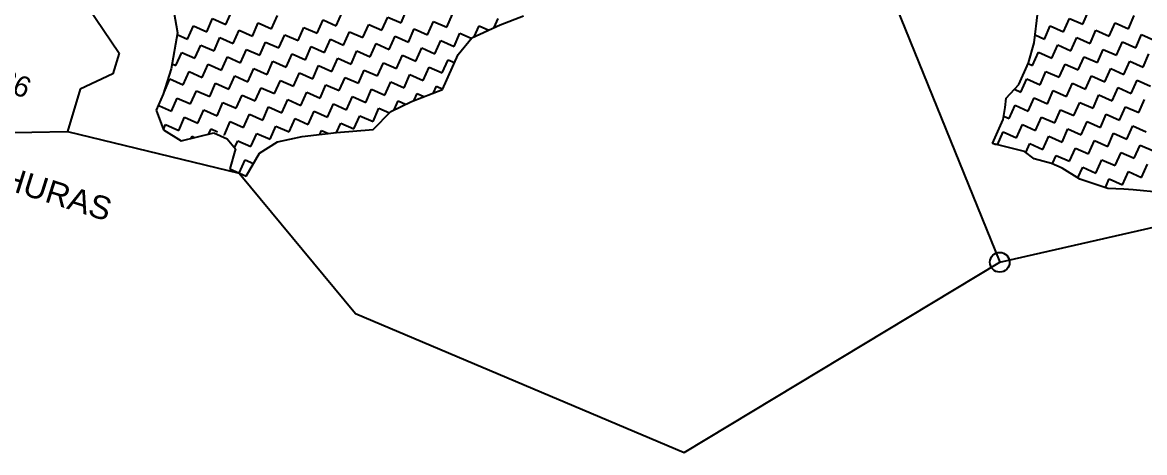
# Model space of a CAD drawing. Header units: metres. Extents: x 279553 to 281500, y 2029848 to 2031565.
# Drawn here: x 280711.2 to 281200.2, y 2030096.4 to 2030283.8 of the extents above; entities that cross this region are included whole.
import ezdxf
from ezdxf.enums import TextEntityAlignment as Align

# ---------------------------------------------------------------- set-up
doc = ezdxf.new("R2010")
doc.units = ezdxf.units.M
doc.header["$MEASUREMENT"] = 0
for name, color, linetype in [('POLY_HATCH', 12, 'Continuous'), ('POLY_PARCEL', 6, 'Continuous'), ('TEXT_MAPOUT', 7, 'Continuous'), ('TEXT_PARCEL', 7, 'Continuous'), ('V_BOUND_LINE', 7, 'Continuous')]:
    doc.layers.add(name, color=color, linetype=linetype)
doc.styles.get("Standard").update_dxf_attribs({"font": 'arial.ttf'})
doc.styles.add('TEXT_MAP', font='', dxfattribs={"height": 2.5})
doc.styles.get('TEXT_MAP').set_extended_font_data('Kruti Dev 050')

msp = doc.modelspace()

# ---------------------------------------------------------------- linework, layer by layer
msp.add_circle((281137.13, 2030179.33), 4.3)
at = {"layer": 'POLY_HATCH', "linetype": 'Continuous'}
for p, q in [((280876.22, 2030283.61), (280878.79, 2030289.39)), ((280791.54, 2030279.75), (280794.1, 2030285.53)), ((280794.1, 2030285.53), (280799.88, 2030282.96)), ((280799.88, 2030282.96), (280802.44, 2030288.74)), ((280819.77, 2030281.04), (280822.33, 2030286.82)), ((280839.65, 2030279.12), (280842.22, 2030284.89)), ((280842.22, 2030284.89), (280847.99, 2030282.33)), ((280847.99, 2030282.33), (280850.56, 2030288.1)), ((280867.88, 2030280.4), (280870.45, 2030286.18)), ((280870.45, 2030286.18), (280876.22, 2030283.61)), ((280896.11, 2030281.69), (280898.68, 2030287.47)), ((280916.79, 2030281.55), (280918.57, 2030285.54)), ((281164.93, 2030279.8), (281167.49, 2030285.57)), ((281167.49, 2030285.57), (281173.27, 2030283)), ((281173.27, 2030283), (281175.83, 2030288.78)), ((281193.15, 2030281.08), (281195.72, 2030286.86)), ((280783.2, 2030276.55), (280785.76, 2030282.32)), ((280785.76, 2030282.32), (280791.54, 2030279.75)), ((280803.09, 2030274.62), (280805.65, 2030280.4)), ((280805.65, 2030280.4), (280811.43, 2030277.83)), ((280811.43, 2030277.83), (280813.99, 2030283.61)), ((280813.99, 2030283.61), (280819.77, 2030281.04)), ((280831.31, 2030275.91), (280833.88, 2030281.68)), ((280833.88, 2030281.68), (280839.65, 2030279.12)), ((280851.2, 2030273.99), (280853.77, 2030279.76)), ((280853.77, 2030279.76), (280859.54, 2030277.2)), ((280859.54, 2030277.2), (280862.11, 2030282.97)), ((280862.11, 2030282.97), (280867.88, 2030280.4)), ((280879.43, 2030275.27), (280882, 2030281.05)), ((280882, 2030281.05), (280887.77, 2030278.48)), ((280887.77, 2030278.48), (280890.34, 2030284.26)), ((280890.34, 2030284.26), (280896.11, 2030281.69)), ((280908.09, 2030277.52), (280910.23, 2030282.33)), ((280910.23, 2030282.33), (280914.44, 2030280.46)), ((281156.59, 2030276.59), (281159.15, 2030282.36)), ((281159.15, 2030282.36), (281164.93, 2030279.8)), ((281176.47, 2030274.66), (281179.04, 2030280.44)), ((281179.04, 2030280.44), (281184.81, 2030277.87)), ((281184.81, 2030277.87), (281187.38, 2030283.65)), ((281187.38, 2030283.65), (281193.15, 2030281.08)), ((280778.68, 2030278.55), (280783.2, 2030276.55)), ((280794.75, 2030271.41), (280797.31, 2030277.19)), ((280797.31, 2030277.19), (280803.09, 2030274.62)), ((280814.63, 2030269.49), (280817.2, 2030275.27)), ((280817.2, 2030275.27), (280822.97, 2030272.7)), ((280822.97, 2030272.7), (280825.54, 2030278.48)), ((280825.54, 2030278.48), (280831.31, 2030275.91)), ((280842.86, 2030270.78), (280845.43, 2030276.55)), ((280845.43, 2030276.55), (280851.2, 2030273.99)), ((280862.75, 2030268.86), (280865.32, 2030274.63)), ((280865.32, 2030274.63), (280871.09, 2030272.06)), ((280871.09, 2030272.06), (280873.66, 2030277.84)), ((280873.66, 2030277.84), (280879.43, 2030275.27)), ((280890.98, 2030270.14), (280893.55, 2030275.92)), ((280893.55, 2030275.92), (280899.32, 2030273.35)), ((280899.32, 2030273.35), (280901.89, 2030279.13)), ((280901.89, 2030279.13), (280906.82, 2030276.93)), ((281152.49, 2030278.41), (281156.59, 2030276.59)), ((281168.13, 2030271.46), (281170.7, 2030277.23)), ((281170.7, 2030277.23), (281176.47, 2030274.66)), ((281188.02, 2030269.53), (281190.59, 2030275.31)), ((281190.59, 2030275.31), (281196.36, 2030272.74)), ((281196.36, 2030272.74), (281198.93, 2030278.52)), ((281198.93, 2030278.52), (281204.7, 2030275.95)), ((280778.07, 2030265), (280780.63, 2030270.77)), ((280780.63, 2030270.77), (280786.41, 2030268.21)), ((280786.41, 2030268.21), (280788.97, 2030273.98)), ((280788.97, 2030273.98), (280794.75, 2030271.41)), ((280806.29, 2030266.28), (280808.86, 2030272.06)), ((280808.86, 2030272.06), (280814.63, 2030269.49)), ((280826.18, 2030264.36), (280828.75, 2030270.14)), ((280828.75, 2030270.14), (280834.52, 2030267.57)), ((280834.52, 2030267.57), (280837.09, 2030273.34)), ((280837.09, 2030273.34), (280842.86, 2030270.78)), ((280854.41, 2030265.65), (280856.98, 2030271.42)), ((280856.98, 2030271.42), (280862.75, 2030268.86)), ((280882.64, 2030266.93), (280885.21, 2030272.71)), ((280885.21, 2030272.71), (280890.98, 2030270.14)), ((281151.45, 2030265.04), (281154.02, 2030270.81)), ((281154.02, 2030270.81), (281159.79, 2030268.25)), ((281159.79, 2030268.25), (281162.36, 2030274.02)), ((281162.36, 2030274.02), (281168.13, 2030271.46)), ((281179.68, 2030266.33), (281182.25, 2030272.1)), ((281182.25, 2030272.1), (281188.02, 2030269.53)), ((281199.57, 2030264.4), (281202.14, 2030270.18)), ((280776.44, 2030265.72), (280778.07, 2030265)), ((280789.62, 2030259.87), (280792.18, 2030265.64)), ((280792.18, 2030265.64), (280797.96, 2030263.07)), ((280797.96, 2030263.07), (280800.52, 2030268.85)), ((280800.52, 2030268.85), (280806.29, 2030266.28)), ((280817.84, 2030261.15), (280820.41, 2030266.93)), ((280820.41, 2030266.93), (280826.18, 2030264.36)), ((280837.73, 2030259.23), (280840.3, 2030265)), ((280840.3, 2030265), (280846.07, 2030262.44)), ((280846.07, 2030262.44), (280848.64, 2030268.21)), ((280848.64, 2030268.21), (280854.41, 2030265.65)), ((280865.96, 2030260.52), (280868.53, 2030266.29)), ((280868.53, 2030266.29), (280874.3, 2030263.72)), ((280874.3, 2030263.72), (280876.87, 2030269.5)), ((280876.87, 2030269.5), (280882.64, 2030266.93)), ((280894.19, 2030261.8), (280896.75, 2030267.58)), ((280896.75, 2030267.58), (280899.52, 2030266.35)), ((281149.49, 2030265.91), (281151.45, 2030265.04)), ((281163, 2030259.91), (281165.57, 2030265.68)), ((281165.57, 2030265.68), (281171.34, 2030263.12)), ((281171.34, 2030263.12), (281173.91, 2030268.89)), ((281173.91, 2030268.89), (281179.68, 2030266.33)), ((281191.23, 2030261.19), (281193.8, 2030266.97)), ((281193.8, 2030266.97), (281199.57, 2030264.4)), ((280781.28, 2030256.66), (280783.84, 2030262.43)), ((280783.84, 2030262.43), (280789.62, 2030259.87)), ((280801.16, 2030254.73), (280803.73, 2030260.51)), ((280803.73, 2030260.51), (280809.5, 2030257.94)), ((280809.5, 2030257.94), (280812.07, 2030263.72)), ((280812.07, 2030263.72), (280817.84, 2030261.15)), ((280829.39, 2030256.02), (280831.96, 2030261.8)), ((280831.96, 2030261.8), (280837.73, 2030259.23)), ((280857.62, 2030257.31), (280860.19, 2030263.08)), ((280860.19, 2030263.08), (280865.96, 2030260.52)), ((280877.51, 2030255.38), (280880.07, 2030261.16)), ((280880.07, 2030261.16), (280885.85, 2030258.59)), ((280885.85, 2030258.59), (280888.41, 2030264.37)), ((280888.41, 2030264.37), (280894.19, 2030261.8)), ((281154.66, 2030256.7), (281157.23, 2030262.47)), ((281157.23, 2030262.47), (281163, 2030259.91)), ((281174.55, 2030254.78), (281177.12, 2030260.55)), ((281177.12, 2030260.55), (281182.89, 2030257.99)), ((281182.89, 2030257.99), (281185.46, 2030263.76)), ((281185.46, 2030263.76), (281191.23, 2030261.19)), ((280772.94, 2030253.45), (280775.5, 2030259.22)), ((280775.5, 2030259.22), (280781.28, 2030256.66)), ((280792.82, 2030251.53), (280795.39, 2030257.3)), ((280795.39, 2030257.3), (280801.16, 2030254.73)), ((280812.71, 2030249.6), (280815.28, 2030255.38)), ((280815.28, 2030255.38), (280821.05, 2030252.81)), ((280821.05, 2030252.81), (280823.62, 2030258.59)), ((280823.62, 2030258.59), (280829.39, 2030256.02)), ((280840.94, 2030250.89), (280843.51, 2030256.66)), ((280843.51, 2030256.66), (280849.28, 2030254.1)), ((280849.28, 2030254.1), (280851.85, 2030259.87)), ((280851.85, 2030259.87), (280857.62, 2030257.31)), ((280869.17, 2030252.18), (280871.73, 2030257.95)), ((280871.73, 2030257.95), (280877.51, 2030255.38)), ((280890.33, 2030253.11), (280891.62, 2030256.03)), ((280891.62, 2030256.03), (280894.39, 2030254.8)), ((281146.32, 2030253.49), (281148.89, 2030259.26)), ((281148.89, 2030259.26), (281154.66, 2030256.7)), ((281166.21, 2030251.57), (281168.78, 2030257.34)), ((281168.78, 2030257.34), (281174.55, 2030254.78)), ((281186.1, 2030249.65), (281188.67, 2030255.42)), ((281188.67, 2030255.42), (281194.44, 2030252.85)), ((281194.44, 2030252.85), (281197.01, 2030258.63)), ((281197.01, 2030258.63), (281202.78, 2030256.06)), ((280772.85, 2030253.48), (280772.94, 2030253.45)), ((280776.14, 2030245.11), (280778.71, 2030250.88)), ((280778.71, 2030250.88), (280784.48, 2030248.32)), ((280784.48, 2030248.32), (280787.05, 2030254.09)), ((280787.05, 2030254.09), (280792.82, 2030251.53)), ((280804.37, 2030246.4), (280806.94, 2030252.17)), ((280806.94, 2030252.17), (280812.71, 2030249.6)), ((280824.26, 2030244.47), (280826.83, 2030250.25)), ((280826.83, 2030250.25), (280832.6, 2030247.68)), ((280832.6, 2030247.68), (280835.17, 2030253.46)), ((280835.17, 2030253.46), (280840.94, 2030250.89)), ((280852.49, 2030245.76), (280855.06, 2030251.53)), ((280855.06, 2030251.53), (280860.83, 2030248.97)), ((280860.83, 2030248.97), (280863.4, 2030254.74)), ((280863.4, 2030254.74), (280869.17, 2030252.18)), ((280881.99, 2030249.9), (280883.28, 2030252.82)), ((280883.28, 2030252.82), (280886.2, 2030251.52)), ((281143.5, 2030254.75), (281146.32, 2030253.49)), ((281149.53, 2030245.15), (281152.1, 2030250.92)), ((281152.1, 2030250.92), (281157.87, 2030248.36)), ((281157.87, 2030248.36), (281160.44, 2030254.13)), ((281160.44, 2030254.13), (281166.21, 2030251.57)), ((281177.76, 2030246.44), (281180.33, 2030252.21)), ((281180.33, 2030252.21), (281186.1, 2030249.65)), ((281197.65, 2030244.51), (281200.21, 2030250.29)), ((280770.93, 2030247.43), (280776.14, 2030245.11)), ((280787.69, 2030239.98), (280790.26, 2030245.75)), ((280790.26, 2030245.75), (280796.03, 2030243.19)), ((280796.03, 2030243.19), (280798.6, 2030248.96)), ((280798.6, 2030248.96), (280804.37, 2030246.4)), ((280815.92, 2030241.26), (280818.49, 2030247.04)), ((280818.49, 2030247.04), (280824.26, 2030244.47)), ((280844.15, 2030242.55), (280846.72, 2030248.32)), ((280846.72, 2030248.32), (280852.49, 2030245.76)), ((280864.04, 2030240.63), (280866.6, 2030246.4)), ((280866.6, 2030246.4), (280871.16, 2030244.38)), ((280873.21, 2030245.71), (280874.94, 2030249.61)), ((280874.94, 2030249.61), (280878.19, 2030248.17)), ((281141.19, 2030241.94), (281143.76, 2030247.72)), ((281143.76, 2030247.72), (281149.53, 2030245.15)), ((281161.08, 2030240.02), (281163.65, 2030245.79)), ((281163.65, 2030245.79), (281169.42, 2030243.23)), ((281169.42, 2030243.23), (281171.99, 2030249)), ((281171.99, 2030249), (281177.76, 2030246.44)), ((281189.31, 2030241.31), (281191.87, 2030247.08)), ((281191.87, 2030247.08), (281197.65, 2030244.51)), ((280779.35, 2030236.77), (280781.92, 2030242.54)), ((280781.92, 2030242.54), (280787.69, 2030239.98)), ((280799.24, 2030234.85), (280801.81, 2030240.62)), ((280801.81, 2030240.62), (280807.58, 2030238.06)), ((280807.58, 2030238.06), (280810.15, 2030243.83)), ((280810.15, 2030243.83), (280815.92, 2030241.26)), ((280827.47, 2030236.13), (280830.04, 2030241.91)), ((280830.04, 2030241.91), (280835.81, 2030239.34)), ((280835.81, 2030239.34), (280838.38, 2030245.12)), ((280838.38, 2030245.12), (280844.15, 2030242.55)), ((280855.7, 2030237.42), (280858.26, 2030243.19)), ((280858.26, 2030243.19), (280864.04, 2030240.63)), ((281139.16, 2030242.84), (281141.19, 2030241.94)), ((281152.74, 2030236.81), (281155.31, 2030242.58)), ((281155.31, 2030242.58), (281161.08, 2030240.02)), ((281172.63, 2030234.89), (281175.19, 2030240.66)), ((281175.19, 2030240.66), (281180.97, 2030238.1)), ((281180.97, 2030238.1), (281183.53, 2030243.87)), ((281183.53, 2030243.87), (281189.31, 2030241.31)), ((280772.64, 2030237.22), (280773.58, 2030239.33)), ((280773.58, 2030239.33), (280779.35, 2030236.77)), ((280792.5, 2030235.24), (280793.47, 2030237.41)), ((280793.47, 2030237.41), (280796.26, 2030236.17)), ((280810.79, 2030229.72), (280813.36, 2030235.49)), ((280813.36, 2030235.49), (280819.13, 2030232.92)), ((280819.13, 2030232.92), (280821.7, 2030238.7)), ((280821.7, 2030238.7), (280827.47, 2030236.13)), ((280840.79, 2030235), (280841.58, 2030236.78)), ((280841.58, 2030236.78), (280844.55, 2030235.46)), ((280848.1, 2030235.89), (280849.92, 2030239.98)), ((280849.92, 2030239.98), (280855.7, 2030237.42)), ((281136.11, 2030230.51), (281138.63, 2030236.17)), ((281138.63, 2030236.17), (281144.4, 2030233.6)), ((281144.4, 2030233.6), (281146.97, 2030239.38)), ((281146.97, 2030239.38), (281152.74, 2030236.81)), ((281164.29, 2030231.68), (281166.85, 2030237.45)), ((281166.85, 2030237.45), (281172.63, 2030234.89)), ((281184.18, 2030229.76), (281186.74, 2030235.53)), ((281186.74, 2030235.53), (281192.52, 2030232.97)), ((281192.52, 2030232.97), (281195.08, 2030238.74)), ((281195.08, 2030238.74), (281200.86, 2030236.17)), ((280784.73, 2030233.32), (280785.13, 2030234.2)), ((280785.13, 2030234.2), (280786.27, 2030233.7)), ((280798.98, 2030234.96), (280799.24, 2030234.85)), ((280803.67, 2030229.26), (280805.02, 2030232.28)), ((280805.02, 2030232.28), (280810.79, 2030229.72)), ((281134.05, 2030231.29), (281135.43, 2030230.67)), ((281148.47, 2030227.19), (281150.17, 2030231.04)), ((281150.17, 2030231.04), (281155.95, 2030228.47)), ((281155.95, 2030228.47), (281158.51, 2030234.24)), ((281158.51, 2030234.24), (281164.29, 2030231.68)), ((281175.84, 2030226.55), (281178.4, 2030232.32)), ((281178.4, 2030232.32), (281184.18, 2030229.76)), ((281160.12, 2030222.3), (281161.72, 2030225.9)), ((281161.72, 2030225.9), (281167.5, 2030223.34)), ((281167.5, 2030223.34), (281170.06, 2030229.11)), ((281170.06, 2030229.11), (281175.84, 2030226.55)), ((281187.39, 2030221.42), (281189.95, 2030227.19)), ((281189.95, 2030227.19), (281195.73, 2030224.63)), ((281195.73, 2030224.63), (281198.29, 2030230.4)), ((281198.29, 2030230.4), (281204.07, 2030227.83)), ((280805.67, 2030218.2), (280808.22, 2030223.94)), ((280808.22, 2030223.94), (280811.87, 2030222.32)), ((281179.05, 2030218.21), (281181.61, 2030223.98)), ((281181.61, 2030223.98), (281187.39, 2030221.42)), ((281198.94, 2030216.29), (281201.5, 2030222.06)), ((281171.17, 2030216.05), (281173.27, 2030220.77)), ((281173.27, 2030220.77), (281179.05, 2030218.21)), ((281190.6, 2030213.08), (281193.16, 2030218.85)), ((281193.16, 2030218.85), (281198.94, 2030216.29)), ((281183.14, 2030211.85), (281184.82, 2030215.64)), ((281184.82, 2030215.64), (281190.6, 2030213.08))]:
    msp.add_line(p, q, dxfattribs=at)
at = {"layer": 'POLY_HATCH'}
for p, q in [((280777.25, 2030288.41), (280778.81, 2030279.29)), ((280919.47, 2030282.79), (280929.64, 2030286.7)), ((281152.05, 2030274.95), (281153.74, 2030288.24)), ((280907.09, 2030277.06), (280919.47, 2030282.79)), ((280778.81, 2030279.29), (280776.08, 2030263.65)), ((280901.1, 2030269.89), (280907.09, 2030277.06)), ((281149.57, 2030266.22), (281152.05, 2030274.95)), ((280894.32, 2030254.65), (280901.1, 2030269.89)), ((281145.4, 2030256.84), (281149.57, 2030266.22)), ((280776.08, 2030263.65), (280772.56, 2030252.57)), ((281139.93, 2030250.84), (281145.4, 2030256.84)), ((280772.56, 2030252.57), (280769.44, 2030245.54)), ((280880.77, 2030249.43), (280894.32, 2030254.65)), ((281139.54, 2030246.8), (281139.93, 2030250.84)), ((280769.44, 2030245.54), (280772.7, 2030237.07)), ((280871.77, 2030245), (280880.77, 2030249.43)), ((281138.63, 2030241.59), (281139.54, 2030246.8)), ((280864.09, 2030237.19), (280871.77, 2030245)), ((281133.94, 2030231.03), (281138.63, 2030241.59)), ((280772.7, 2030237.07), (280780.39, 2030232.24)), ((280780.39, 2030232.24), (280794.6, 2030235.76)), ((280794.6, 2030235.76), (280800.47, 2030233.15)), ((280833.19, 2030234.06), (280848.05, 2030235.89)), ((280848.05, 2030235.89), (280864.09, 2030237.19)), ((280800.47, 2030233.15), (280804.12, 2030228.72)), ((280814.55, 2030226.9), (280822.37, 2030231.85)), ((280822.37, 2030231.85), (280833.19, 2030234.06)), ((281147.89, 2030227.64), (281133.94, 2030231.03)), ((280804.12, 2030228.72), (280801.65, 2030219.99)), ((280808.69, 2030216.86), (280814.55, 2030226.9)), ((281152.06, 2030224.39), (281147.89, 2030227.64)), ((281159.63, 2030222.43), (281152.06, 2030224.39)), ((281164.32, 2030220.35), (281159.63, 2030222.43)), ((280801.65, 2030219.99), (280808.69, 2030216.86)), ((281172.01, 2030215.52), (281164.32, 2030220.35)), ((281184.27, 2030211.48), (281172.01, 2030215.52)), ((281191.18, 2030211.22), (281184.27, 2030211.48)), ((281195.22, 2030210.83), (281191.18, 2030211.22)), ((281207.34, 2030209.66), (281195.22, 2030210.83))]:
    msp.add_line(p, q, dxfattribs=at)
at = {"layer": 'POLY_PARCEL'}
for p, q in [((281045.35, 2030405.66), (281137.13, 2030179.33)), ((280739.78, 2030290.67), (280753.44, 2030270.38)), ((280753.44, 2030270.38), (280750.57, 2030261.43)), ((280750.57, 2030261.43), (280736.34, 2030254.75)), ((280736.34, 2030254.75), (280730.83, 2030236.28))]:
    msp.add_line(p, q, dxfattribs=at)
at = {"layer": 'V_BOUND_LINE'}
for p, q in [((280650.36, 2030234.97), (280730.83, 2030236.28)), ((280730.83, 2030236.28), (280805.68, 2030218.21)), ((280805.68, 2030218.21), (280856.43, 2030156.94)), ((281137.13, 2030179.33), (281297.16, 2030215.95)), ((280999.59, 2030096.42), (281137.13, 2030179.33)), ((280856.43, 2030156.94), (280999.59, 2030096.42))]:
    msp.add_line(p, q, dxfattribs=at)

# ---------------------------------------------------------------- texts
at = {"layer": 'TEXT_MAPOUT'}
msp.add_text('VIHURAS', height=10.11, rotation=342.4379, dxfattribs=at).set_placement((280688.26, 2030216.05))
at = {"layer": 'TEXT_PARCEL', "style": 'TEXT_MAP'}
msp.add_text('26', height=9.099, rotation=336.0439, dxfattribs=at).set_placement((280707.99, 2030257.38), align=Align.MIDDLE)

doc.saveas('drawing.dxf')
